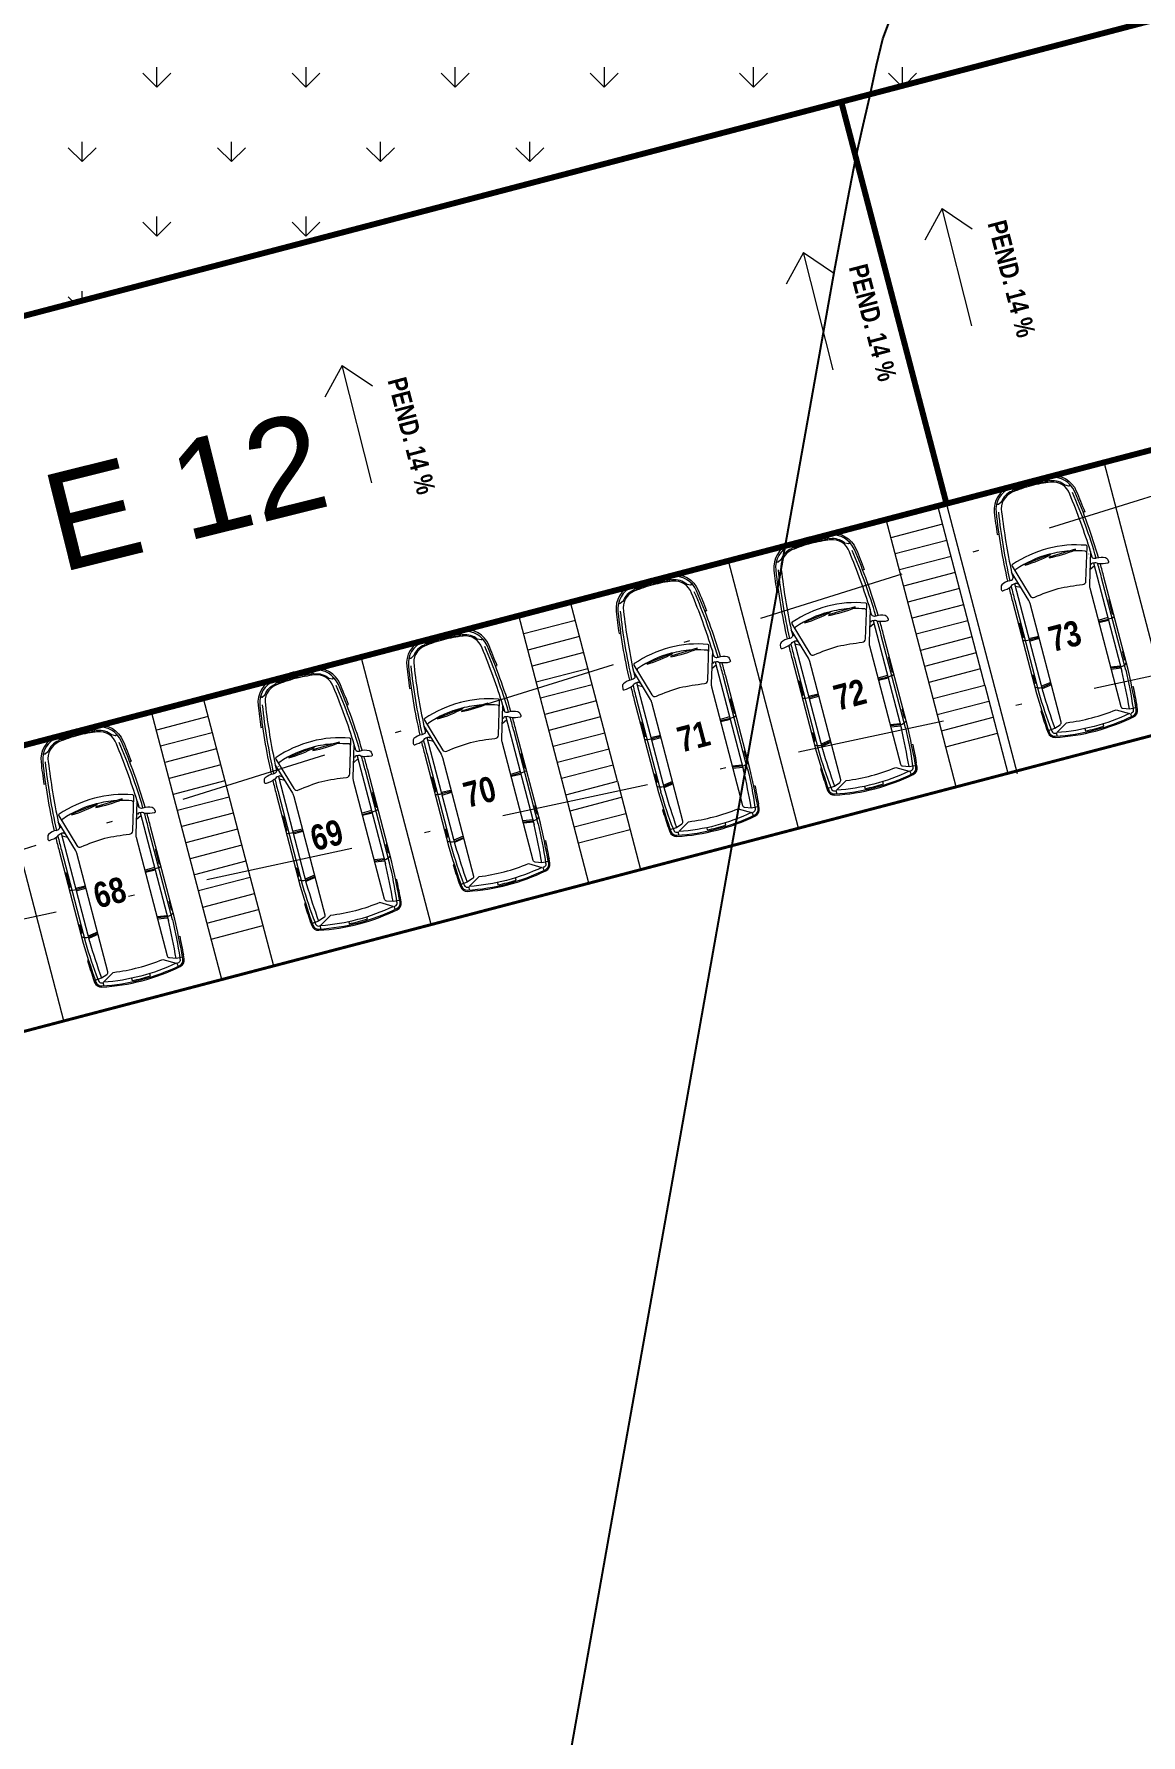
# Model space of a CAD drawing. Header units: metres. Extents: x -899 to -730, y -240 to 6.
# Drawn here: x -772.91 to -754.24, y -205.04 to -176.38 of the extents above; entities that cross this region are included whole.
import ezdxf

# ---------------------------------------------------------------- set-up
doc = ezdxf.new("R2010")
doc.units = ezdxf.units.M
doc.header["$LTSCALE"] = 5
doc.header["$MEASUREMENT"] = 0
doc.linetypes.add('DASHDOT', pattern=[1, 0.5, -0.25, 0, -0.25])
doc.linetypes.add('HIDDEN', pattern=[0.375, 0.25, -0.125])
for name, color, linetype, lineweight in [('A-ANNO-TEXT', 3, 'Continuous', 18), ('A-AREA-PATT', 8, 'Continuous', 18), ('A-FLOR-OVHD', 3, 'HIDDEN', 18), ('U-ANNO-NOTE', 7, 'Continuous', 35), ('U-PARK-MNR', 255, 'Continuous', 13)]:
    doc.layers.add(name, color=color, linetype=linetype, lineweight=lineweight)
for name, color, linetype in [('U-BLDG', 7, 'Continuous'), ('U-GREN', 60, 'Continuous'), ('U-PROP', 1, 'Continuous'), ('U-STRT', 4, 'Continuous'), ('U-TOPO-CURV', 8, 'Continuous')]:
    doc.layers.add(name, color=color, linetype=linetype)
doc.styles.add('E-ARIAL', font='arial.ttf')
doc.styles.add('E-ROMANS', font='romans.shx', dxfattribs={"width": 0.8})

msp = doc.modelspace()

# ---------------------------------------------------------------- hatches: boundary and pattern name
at = {"layer": 'A-AREA-PATT', "linetype": 'DASHDOT'}
h = msp.add_hatch(dxfattribs=at)
h.set_pattern_fill('GRASS', color=256, scale=0.07, style=0)
h.set_pattern_definition([(90, (-133.418, 0), (-1.257235, 1.257235), [0.333375, -2.181095]), (45, (-133.418, 0), (-1.257236, 1.257236), [0.333375, -1.444625]), (135, (-133.418, 0), (-1.257236, -1.257236), [0.333375, -1.444625])])
edge = h.paths.add_edge_path()
edge.add_line((-752.312, -173.159), (-752.517, -173.21))
edge.add_line((-752.517, -173.21), (-757.708, -152.193))
edge.add_line((-757.708, -152.193), (-802.73, -163.774))
edge.add_line((-802.73, -163.774), (-805.665, -152.562))
edge.add_line((-805.665, -152.562), (-808.244, -153.233))
edge.add_line((-808.244, -153.233), (-805.308, -164.449))
edge.add_line((-805.308, -164.449), (-831.621, -171.338))
edge.add_line((-831.621, -171.338), (-825.452, -194.9))
edge.add_line((-825.452, -194.9), (-799.139, -188.011))
edge.add_line((-799.139, -188.011), (-796.191, -199.272))
edge.add_line((-796.191, -199.272), (-793.772, -198.638))
edge.add_line((-793.772, -198.638), (-796.735, -187.32))
edge.add_line((-796.735, -187.32), (-751.702, -175.53))
edge.add_line((-751.702, -175.53), (-752.313, -173.157))

# ---------------------------------------------------------------- linework, layer by layer
at = {"layer": 'A-ANNO-TEXT', "linetype": 'DASHDOT'}
for p, q in [((-757.596, -179.317, 8.83), (-757.888, -179.851, 8.83)), ((-757.596, -179.317, 8.83), (-757.088, -179.661, 8.83)), ((-757.095, -181.294, 8.83), (-757.596, -179.317, 8.83)), ((-759.935, -180.056, 8.83), (-760.227, -180.59, 8.83)), ((-759.935, -180.056, 8.83), (-759.427, -180.4, 8.83)), ((-759.434, -182.033, 8.83), (-759.935, -180.056, 8.83)), ((-767.71, -181.962, 8.83), (-768.002, -182.497, 8.83)), ((-767.71, -181.962, 8.83), (-767.202, -182.306, 8.83)), ((-767.209, -183.939, 8.83), (-767.71, -181.962, 8.83))]:
    msp.add_line(p, q, dxfattribs=at)
at = {"layer": 'A-FLOR-OVHD', "linetype": 'DASHDOT'}
for p, q in [((-738.805, -179.389, 8.83), (-833.633, -209.058, 8.83)), ((-834.804, -204.584, 8.83), (-737.992, -183.728, 8.83))]:
    msp.add_line(p, q, dxfattribs=at)
at = {"layer": 'U-BLDG', "const_width": 0.1, "elevation": 8.83}
for points in [[(-740.578, -172.617), (-738.805, -179.389), (-757.524, -184.29), (-759.297, -177.518)], [(-759.297, -177.518), (-757.524, -184.29), (-776.243, -189.191), (-778.016, -182.419)]]:
    msp.add_lwpolyline(points, close=True, dxfattribs=at)
at = {"layer": 'U-GREN', "ltscale": 15, "elevation": 8.83}
msp.add_lwpolyline([(-752.323, -173.162), (-752.517, -173.21), (-757.338, -154.47), (-757.145, -154.42), (-757.725, -152.198), (-802.693, -163.971), (-805.665, -152.562), (-808.244, -153.233), (-805.258, -164.642), (-831.458, -171.502), (-830.878, -173.762), (-830.684, -173.712), (-825.885, -192.457), (-826.078, -192.507), (-825.452, -194.9), (-799.139, -188.011), (-796.198, -199.244), (-793.78, -198.61), (-796.735, -187.32), (-751.702, -175.53), (-752.323, -173.162)], dxfattribs=at)
at = {"layer": 'U-PARK-MNR', "elevation": 8.83}
for points in [[(-757.727, -183.516), (-757.6, -184), (-756.334, -188.837)], [(-753.685, -188.098), (-754.864, -183.593)], [(-757.75, -187.574), (-758.54, -184.556)], [(-757.659, -184.367), (-758.53, -184.595)], [(-756.879, -187.346), (-757.669, -184.328)], [(-757.588, -184.637), (-758.459, -184.865)], [(-757.517, -184.908), (-758.388, -185.136)], [(-760.021, -189.759), (-761.2, -185.252)], [(-757.447, -185.179), (-758.317, -185.407)], [(-757.376, -185.45), (-758.246, -185.678)], [(-755.105, -185.401), (-755.032, -185.336)], [(-755.045, -185.288), (-754.568, -187.111)], [(-757.305, -185.721), (-758.175, -185.949)], [(-756.375, -185.636), (-755.898, -187.459)], [(-756.268, -185.705), (-756.363, -185.685)], [(-763.851, -185.988), (-764.721, -186.215)], [(-763.071, -188.967), (-763.861, -185.949)], [(-757.234, -185.992), (-758.104, -186.22)], [(-763.551, -190.684), (-763.941, -189.195), (-764.731, -186.177)], [(-763.78, -186.258), (-764.65, -186.486)], [(-758.82, -186.373), (-758.748, -186.309)], [(-758.76, -186.261), (-758.283, -188.083)], [(-757.163, -186.263), (-758.034, -186.491)], [(-754.803, -186.211), (-754.964, -186.258)], [(-754.791, -186.258), (-754.954, -186.296)], [(-763.709, -186.529), (-764.579, -186.757)], [(-757.092, -186.534), (-757.963, -186.762)], [(-756.134, -186.56), (-755.971, -186.522)], [(-756.122, -186.606), (-755.961, -186.559)], [(-766.211, -191.382), (-767.392, -186.873)], [(-763.638, -186.8), (-764.509, -187.028)], [(-760.09, -186.609), (-759.613, -188.432)], [(-759.983, -186.678), (-760.078, -186.657)], [(-757.021, -186.804), (-757.892, -187.032)], [(-763.567, -187.071), (-764.438, -187.299)], [(-761.481, -187.07), (-761.408, -187.005)], [(-761.421, -186.957), (-760.944, -188.78)], [(-756.95, -187.075), (-757.821, -187.303)], [(-754.76, -187.039), (-754.592, -187.02)], [(-754.749, -187.078), (-754.581, -187.059)], [(-763.496, -187.342), (-764.367, -187.57)], [(-762.751, -187.305), (-762.274, -189.128)], [(-762.643, -187.374), (-762.738, -187.354)], [(-758.518, -187.184), (-758.679, -187.231)], [(-758.506, -187.231), (-758.669, -187.268)], [(-757.361, -189.061), (-757.75, -187.574), (-756.879, -187.346), (-756.49, -188.833)], [(-755.767, -187.302), (-755.922, -187.368)], [(-755.756, -187.341), (-755.912, -187.408)], [(-770.042, -187.608), (-770.913, -187.836)], [(-770.052, -187.57), (-769.262, -190.588), (-768.871, -192.079)], [(-765.001, -187.691), (-764.976, -187.787)], [(-763.425, -187.613), (-764.296, -187.841)], [(-759.849, -187.532), (-759.686, -187.495)], [(-759.837, -187.579), (-759.676, -187.532)], [(-757.679, -187.845), (-756.808, -187.617)], [(-769.742, -192.307), (-770.133, -190.816), (-770.923, -187.798)], [(-769.971, -187.879), (-770.842, -188.107)], [(-766.332, -188.039), (-766.307, -188.136)], [(-765.012, -187.994), (-764.939, -187.93)], [(-764.952, -187.882), (-764.475, -189.704)], [(-763.354, -187.884), (-764.225, -188.112)], [(-761.179, -187.881), (-761.339, -187.928)], [(-761.167, -187.927), (-761.33, -187.965)], [(-758.475, -188.011), (-758.307, -187.993)], [(-758.464, -188.05), (-758.296, -188.032)], [(-757.608, -188.116), (-756.737, -187.888)], [(-769.9, -188.15), (-770.771, -188.378)], [(-766.282, -188.23), (-765.805, -190.052)], [(-766.174, -188.299), (-766.269, -188.278)], [(-763.283, -188.155), (-764.154, -188.382)], [(-762.509, -188.229), (-762.346, -188.191)], [(-762.497, -188.276), (-762.337, -188.229)], [(-759.482, -188.275), (-759.637, -188.341)], [(-759.472, -188.314), (-759.627, -188.38)], [(-757.537, -188.387), (-756.666, -188.159)], [(-772.402, -193.005), (-773.583, -188.494)], [(-769.829, -188.421), (-770.7, -188.649)], [(-767.517, -188.65), (-767.444, -188.586)], [(-767.457, -188.538), (-766.98, -190.36)], [(-763.212, -188.425), (-764.083, -188.653)], [(-769.758, -188.692), (-770.629, -188.92)], [(-768.787, -188.886), (-768.31, -190.708)], [(-764.71, -188.805), (-764.87, -188.852)], [(-764.698, -188.852), (-764.861, -188.889)], [(-763.141, -188.696), (-764.012, -188.924)], [(-761.135, -188.708), (-760.967, -188.689)], [(-761.125, -188.747), (-760.957, -188.728)], [(-769.687, -188.963), (-770.558, -189.191)], [(-768.68, -188.955), (-768.775, -188.934)], [(-766.04, -189.153), (-765.877, -189.116)], [(-766.028, -189.2), (-765.868, -189.153)], [(-763.941, -189.195), (-763.071, -188.967), (-762.681, -190.456)], [(-762.142, -188.971), (-762.298, -189.038)], [(-762.132, -189.011), (-762.287, -189.077)], [(-771.166, -189.305), (-771.141, -189.401)], [(-769.616, -189.234), (-770.487, -189.462)], [(-767.215, -189.461), (-767.376, -189.508)], [(-763.87, -189.466), (-763, -189.238)], [(-771.177, -189.608), (-771.104, -189.544)], [(-771.117, -189.496), (-770.64, -191.318)], [(-769.546, -189.505), (-770.416, -189.733)], [(-767.203, -189.508), (-767.366, -189.545)], [(-764.666, -189.632), (-764.498, -189.614)], [(-764.656, -189.671), (-764.488, -189.653)], [(-763.799, -189.737), (-762.929, -189.509)], [(-772.447, -189.844), (-771.97, -191.667)], [(-772.339, -189.913), (-772.434, -189.892)], [(-769.475, -189.775), (-770.345, -190.003)], [(-769.404, -190.046), (-770.274, -190.274)], [(-768.546, -189.809), (-768.383, -189.772)], [(-768.534, -189.856), (-768.373, -189.809)], [(-765.673, -189.896), (-765.829, -189.962)], [(-765.663, -189.935), (-765.818, -190.001)], [(-763.728, -190.008), (-762.858, -189.78)], [(-769.333, -190.317), (-770.203, -190.545)], [(-767.172, -190.288), (-767.004, -190.27)], [(-767.161, -190.327), (-766.993, -190.309)], [(-770.875, -190.419), (-771.035, -190.466)], [(-770.863, -190.466), (-771.025, -190.503)], [(-769.262, -190.588), (-770.133, -190.816)], [(-768.179, -190.552), (-768.334, -190.618)], [(-768.168, -190.591), (-768.324, -190.657)], [(-772.205, -190.767), (-772.042, -190.73)], [(-772.193, -190.814), (-772.033, -190.767)], [(-770.062, -191.087), (-769.191, -190.859)], [(-769.991, -191.358), (-769.12, -191.13)], [(-770.831, -191.246), (-770.663, -191.228)], [(-770.821, -191.285), (-770.653, -191.267)], [(-769.92, -191.629), (-769.049, -191.401)], [(-771.838, -191.51), (-771.994, -191.576)], [(-771.828, -191.549), (-771.983, -191.615)]]:
    msp.add_lwpolyline(points, dxfattribs=at)
for points in [[(-756.124, -183.883, 0.035089), (-756.455, -183.995, 0.333012), (-756.717, -184.439, 0.008677), (-756.669, -184.811), (-756.636, -184.806)], [(-754.961, -185.196, 0.030512), (-755.362, -184.089, 0.333012), (-755.777, -183.848, 0.035089), (-756.116, -183.912, 0.035089), (-756.444, -184.022, 0.333012), (-756.687, -184.436, 0.030512), (-756.494, -185.598)], [(-756.393, -184.002), (-756.413, -184.075, 0.001094), (-756.423, -184.079, 0.204341), (-756.598, -184.259, -0.121962), (-756.601, -184.263), (-756.647, -184.303, -0.526865), (-756.663, -184.299), (-756.672, -184.274)], [(-756.096, -183.989, 0.035364), (-756.415, -184.097, 0.355184), (-756.594, -184.431, 0.024392), (-756.426, -185.446)], [(-756.158, -183.971, 0.025368), (-756.391, -184.05)], [(-756.143, -183.954, 0.026405), (-756.387, -184.036)], [(-756.129, -183.938, 0.027374), (-756.383, -184.021)], [(-756.111, -183.933), (-756.152, -183.978, 0.74325), (-756.147, -183.987), (-756.1, -183.974)], [(-756.124, -183.883, -0.035089), (-755.78, -183.818, -0.333012), (-755.335, -184.077, -0.008677), (-755.194, -184.425), (-755.226, -184.437)], [(-756.11, -183.933), (-756.053, -183.952, -0.74325), (-756.053, -183.962), (-756.1, -183.974)], [(-755.095, -185.097, 0.024392), (-755.446, -184.13, 0.355184), (-755.765, -183.927, 0.035364), (-756.096, -183.989)], [(-755.83, -183.877, 0.027374), (-756.093, -183.928)], [(-755.82, -183.887, 0.026405), (-756.072, -183.935)], [(-755.809, -183.898, 0.025368), (-756.051, -183.943)], [(-755.454, -183.955), (-755.45, -183.982, -0.526865), (-755.462, -183.993), (-755.522, -183.98, -0.121962), (-755.526, -183.978, 0.204341), (-755.767, -183.907, 0.001094), (-755.778, -183.908), (-755.831, -183.855)], [(-754.999, -185.207, 0.030527), (-755.399, -184.104)], [(-756.647, -184.431, 0.030527), (-756.455, -185.589, 0.148415), (-756.588, -185.655, 0.230944), (-756.604, -185.696), (-756.599, -185.739, 0.474401), (-756.574, -185.757, 0.077882), (-756.437, -185.69)], [(-759.839, -184.855, 0.035089), (-760.17, -184.967, 0.333012), (-760.432, -185.412, 0.008677), (-760.384, -185.783), (-760.351, -185.778)], [(-758.676, -186.169, 0.030512), (-759.077, -185.062, 0.333012), (-759.492, -184.82, 0.035089), (-759.831, -184.884, 0.035089), (-760.159, -184.995, 0.333012), (-760.402, -185.408, 0.030512), (-760.209, -186.57)], [(-759.839, -184.855, -0.035089), (-759.495, -184.791, -0.333012), (-759.05, -185.05, -0.008677), (-758.909, -185.397), (-758.941, -185.409)], [(-759.546, -184.849, 0.027374), (-759.808, -184.901)], [(-759.535, -184.86, 0.026405), (-759.787, -184.908)], [(-759.525, -184.871, 0.025368), (-759.766, -184.915)], [(-759.17, -184.928), (-759.165, -184.954, -0.526865), (-759.177, -184.966), (-759.237, -184.953, -0.121962), (-759.242, -184.951, 0.204341), (-759.482, -184.88, 0.001094), (-759.493, -184.881), (-759.546, -184.827)], [(-760.108, -184.974), (-760.128, -185.047, 0.001094), (-760.138, -185.051, 0.204341), (-760.313, -185.231, -0.121962), (-760.316, -185.235), (-760.362, -185.276, -0.526865), (-760.378, -185.272), (-760.387, -185.247)], [(-759.811, -184.962, 0.035364), (-760.13, -185.07, 0.355184), (-760.309, -185.404, 0.024392), (-760.141, -186.418)], [(-759.873, -184.943, 0.025368), (-760.106, -185.023)], [(-759.859, -184.927, 0.026405), (-760.102, -185.008)], [(-759.844, -184.91, 0.027374), (-760.098, -184.994)], [(-759.826, -184.906), (-759.867, -184.951, 0.74325), (-759.862, -184.959), (-759.815, -184.947)], [(-759.826, -184.905), (-759.768, -184.925, -0.74325), (-759.768, -184.935), (-759.815, -184.947)], [(-758.81, -186.07, 0.024392), (-759.161, -185.103, 0.355184), (-759.48, -184.899, 0.035364), (-759.811, -184.962)], [(-758.714, -186.18, 0.030527), (-759.114, -185.077)], [(-755.813, -185.046, 0.081313), (-756.412, -185.317, 0.39897), (-756.418, -185.343), (-756.115, -185.842, 0.386285), (-756.037, -185.865, -0.028833), (-755.643, -185.721, -0.028833), (-755.228, -185.653, 0.386285), (-755.172, -185.595), (-755.152, -185.012, 0.39897), (-755.17, -184.992, 0.085834), (-755.814, -185.046)], [(-755.788, -185.143, 0.086771), (-756.352, -185.397, 0.399668), (-756.361, -185.437)], [(-755.451, -185.088, 0.047678), (-755.788, -185.143)], [(-755.156, -185.122, 0.399668), (-755.183, -185.091, 0.029207), (-755.393, -185.085)], [(-755.126, -185.14, 0.000015), (-755.126, -185.138)], [(-755.07, -185.194), (-755.095, -185.097), (-755.114, -185.653, 0.07261), (-755.107, -185.71), (-754.584, -187.708, 0.318175), (-754.549, -187.737), (-754.44, -187.746), (-754.329, -187.727)], [(-755.084, -185.161, -0.000174), (-755.079, -185.176, 0.346455), (-755.029, -185.211), (-755.021, -185.211, 0.073812), (-754.992, -185.205, -0.148415), (-754.844, -185.198, -0.230944), (-754.811, -185.226), (-754.793, -185.266, -0.474401), (-754.807, -185.294, -0.077882), (-754.959, -185.303, -0.179061), (-754.986, -185.295, 0.20076), (-755.024, -185.285), (-755.063, -185.291, 0.386037), (-755.089, -185.322)], [(-760.362, -185.403, 0.030527), (-760.171, -186.561)], [(-756.468, -185.708, 0.004497), (-756.412, -185.931), (-756.005, -187.487, 0.008757), (-755.818, -188.076), (-755.794, -188.143, 0.33391), (-755.693, -188.21, 0.049233), (-755.019, -188.102, 0.049233), (-754.379, -187.865, 0.33391), (-754.324, -187.759), (-754.336, -187.688, 0.008757), (-754.462, -187.083), (-754.869, -185.527, 0.004497), (-754.929, -185.305)], [(-755.804, -188.113), (-755.698, -188.076), (-755.608, -188.015, 0.318175), (-755.592, -187.971), (-756.114, -185.974, 0.07261), (-756.137, -185.921), (-756.426, -185.446), (-756.4, -185.542)], [(-754.501, -187.093), (-754.908, -185.537, 0.004782), (-754.972, -185.302)], [(-762.499, -185.552, 0.035089), (-762.831, -185.664, 0.333012), (-763.092, -186.108, 0.008677), (-763.044, -186.48), (-763.011, -186.475)], [(-761.336, -186.865, 0.030512), (-761.738, -185.758, 0.333012), (-762.152, -185.517, 0.035089), (-762.492, -185.581, 0.035089), (-762.819, -185.691, 0.333012), (-763.062, -186.105, 0.030512), (-762.87, -187.267)], [(-762.768, -185.671), (-762.789, -185.744, 0.001094), (-762.798, -185.748, 0.204341), (-762.973, -185.928, -0.121962), (-762.976, -185.932), (-763.022, -185.972, -0.526865), (-763.038, -185.968), (-763.047, -185.943)], [(-762.472, -185.658, 0.035364), (-762.791, -185.766, 0.355184), (-762.969, -186.1, 0.024392), (-762.801, -187.115)], [(-762.534, -185.64, 0.025368), (-762.766, -185.719)], [(-762.519, -185.623, 0.026405), (-762.762, -185.705)], [(-762.504, -185.607, 0.027374), (-762.758, -185.69)], [(-762.487, -185.602), (-762.527, -185.648, 0.74325), (-762.522, -185.656), (-762.476, -185.644)], [(-762.499, -185.552, -0.035089), (-762.156, -185.487, -0.333012), (-761.71, -185.746, -0.008677), (-761.57, -186.094), (-761.601, -186.106)], [(-762.486, -185.602), (-762.428, -185.622, -0.74325), (-762.428, -185.631), (-762.475, -185.643)], [(-761.47, -186.767, 0.024392), (-761.821, -185.799, 0.355184), (-762.14, -185.596, 0.035364), (-762.471, -185.658)], [(-762.206, -185.546, 0.027374), (-762.468, -185.597)], [(-762.195, -185.557, 0.026405), (-762.447, -185.605)], [(-762.185, -185.567, 0.025368), (-762.426, -185.612)], [(-761.83, -185.625), (-761.826, -185.651, -0.526865), (-761.838, -185.662), (-761.898, -185.65, -0.121962), (-761.902, -185.647, 0.204341), (-762.143, -185.576, 0.001094), (-762.153, -185.577), (-762.207, -185.524)], [(-756.462, -185.59, 0.073812), (-756.434, -185.581), (-756.427, -185.577, 0.346455), (-756.401, -185.521, -0.000174), (-756.404, -185.507)], [(-756.443, -185.692, 0.179061), (-756.424, -185.671, -0.20076), (-756.396, -185.644), (-756.359, -185.63, -0.386037), (-756.321, -185.645)], [(-756.433, -185.684, 0.004782), (-756.373, -185.921), (-755.966, -187.477)], [(-756.378, -185.466, 0.000015), (-756.378, -185.467)], [(-761.374, -186.877, 0.030527), (-761.775, -185.773)], [(-759.528, -186.019, 0.081313), (-760.127, -186.289, 0.39897), (-760.133, -186.316), (-759.83, -186.815, 0.386285), (-759.752, -186.838, -0.028833), (-759.358, -186.693, -0.028833), (-758.943, -186.626, 0.386285), (-758.887, -186.568), (-758.867, -185.985, 0.39897), (-758.885, -185.964, 0.085834), (-759.529, -186.019)], [(-754.771, -185.902), (-754.776, -185.903, 0.414214), (-754.787, -185.922), (-754.729, -186.143, 0.414214), (-754.71, -186.154), (-754.705, -186.152)], [(-763.023, -186.1, 0.030527), (-762.831, -187.258)], [(-760.183, -186.68, 0.004497), (-760.127, -186.904), (-759.72, -188.459, 0.008757), (-759.533, -189.048), (-759.509, -189.116, 0.33391), (-759.409, -189.182, 0.049233), (-758.734, -189.075, 0.049233), (-758.094, -188.838, 0.33391), (-758.039, -188.731), (-758.051, -188.661, 0.008757), (-758.177, -188.055), (-758.584, -186.5, 0.004497), (-758.645, -186.277)], [(-759.503, -186.116, 0.086771), (-760.067, -186.369, 0.399668), (-760.076, -186.41)], [(-759.166, -186.061, 0.047678), (-759.503, -186.116)], [(-758.871, -186.094, 0.399668), (-758.898, -186.063, 0.029207), (-759.108, -186.058)], [(-758.841, -186.112, 0.000015), (-758.841, -186.111)], [(-758.785, -186.166), (-758.81, -186.07), (-758.829, -186.625, 0.07261), (-758.822, -186.683), (-758.3, -188.68, 0.318175), (-758.264, -188.71), (-758.155, -188.719), (-758.045, -188.7)], [(-758.799, -186.134, -0.000174), (-758.795, -186.148, 0.346455), (-758.744, -186.184), (-758.736, -186.184, 0.073812), (-758.707, -186.178, -0.148415), (-758.559, -186.171, -0.230944), (-758.526, -186.199), (-758.508, -186.239, -0.474401), (-758.522, -186.266, -0.077882), (-758.674, -186.276, -0.179061), (-758.701, -186.267, 0.20076), (-758.739, -186.258), (-758.778, -186.263, 0.386037), (-758.804, -186.294)], [(-758.216, -188.066), (-758.623, -186.51, 0.004782), (-758.687, -186.274)], [(-756.314, -186.306), (-756.309, -186.305, -0.414214), (-756.291, -186.315), (-756.233, -186.537, -0.414214), (-756.243, -186.555), (-756.248, -186.556)], [(-754.959, -186.277), (-754.797, -186.235, 0.092017), (-754.695, -186.191)], [(-766.03, -186.476, 0.035089), (-766.362, -186.588, 0.333012), (-766.623, -187.033, 0.008677), (-766.575, -187.404), (-766.542, -187.399)], [(-764.867, -187.79, 0.030512), (-765.269, -186.682, 0.333012), (-765.683, -186.441, 0.035089), (-766.023, -186.505, 0.035089), (-766.35, -186.616, 0.333012), (-766.593, -187.029, 0.030512), (-766.401, -188.191)], [(-766.299, -186.595), (-766.32, -186.668, 0.001094), (-766.329, -186.672, 0.204341), (-766.504, -186.852, -0.121962), (-766.507, -186.856), (-766.553, -186.897, -0.526865), (-766.569, -186.893), (-766.578, -186.868)], [(-766.003, -186.583, 0.035364), (-766.322, -186.691, 0.355184), (-766.5, -187.024, 0.024392), (-766.332, -188.039), (-766.043, -188.514, -0.07261), (-766.021, -188.568), (-765.498, -190.565, -0.318175), (-765.514, -190.608), (-765.605, -190.669), (-765.711, -190.707)], [(-766.065, -186.564, 0.025368), (-766.297, -186.644)], [(-766.05, -186.548, 0.026405), (-766.293, -186.629)], [(-766.035, -186.531, 0.027374), (-766.289, -186.615)], [(-766.018, -186.527), (-766.058, -186.572, 0.74325), (-766.053, -186.58), (-766.007, -186.568)], [(-765.132, -187.03), (-765.101, -187.018, 0.008677), (-765.241, -186.671, 0.333012), (-765.687, -186.411, 0.035089), (-766.03, -186.476)], [(-766.017, -186.526), (-765.959, -186.546, -0.74325), (-765.959, -186.556), (-766.006, -186.568)], [(-764.236, -190.321), (-764.347, -190.34), (-764.455, -190.331, -0.318175), (-764.491, -190.301), (-765.014, -188.304, -0.07261), (-765.02, -188.246), (-765.001, -187.691, 0.024392), (-765.352, -186.724, 0.355184), (-765.671, -186.52, 0.035364), (-766.002, -186.583)], [(-765.737, -186.47, 0.027374), (-765.999, -186.522)], [(-765.726, -186.481, 0.026405), (-765.978, -186.529)], [(-765.716, -186.492, 0.025368), (-765.957, -186.536)], [(-765.361, -186.549), (-765.357, -186.575, -0.526865), (-765.369, -186.587), (-765.429, -186.574, -0.121962), (-765.433, -186.572, 0.204341), (-765.674, -186.501, 0.001094), (-765.684, -186.502), (-765.738, -186.448)], [(-760.119, -186.479, 0.000174), (-760.116, -186.494, -0.346455), (-760.142, -186.55), (-760.15, -186.554, -0.073812), (-760.177, -186.563, 0.148415), (-760.31, -186.629, 0.230944), (-760.325, -186.67), (-760.321, -186.713, 0.474401), (-760.296, -186.731, 0.077882), (-760.159, -186.664, 0.179061), (-760.139, -186.644, -0.20076), (-760.111, -186.617), (-760.074, -186.603, -0.386037), (-760.036, -186.617)], [(-759.519, -189.086), (-759.413, -189.049), (-759.323, -188.987, 0.318175), (-759.307, -188.944), (-759.83, -186.947, 0.07261), (-759.852, -186.893), (-760.141, -186.418), (-760.115, -186.515)], [(-760.094, -186.439, 0.000015), (-760.093, -186.44)], [(-756.238, -186.595, 0.092017), (-756.128, -186.583), (-755.966, -186.541)], [(-764.905, -187.801, 0.030527), (-765.306, -186.698)], [(-762.188, -186.715, 0.081313), (-762.787, -186.986, 0.39897), (-762.793, -187.013), (-762.49, -187.511, 0.386285), (-762.413, -187.534, -0.028833), (-762.018, -187.39, -0.028833), (-761.604, -187.322, 0.386285), (-761.547, -187.264), (-761.528, -186.681, 0.39897), (-761.546, -186.661, 0.085834), (-762.189, -186.715)], [(-762.163, -186.812, 0.086771), (-762.727, -187.066, 0.399668), (-762.736, -187.106)], [(-761.827, -186.758, 0.047678), (-762.164, -186.812)], [(-761.531, -186.791, 0.399668), (-761.559, -186.76, 0.029207), (-761.768, -186.755)], [(-761.501, -186.809, 0.000015), (-761.502, -186.807)], [(-761.445, -186.863), (-761.47, -186.767), (-761.489, -187.322, 0.07261), (-761.483, -187.379), (-760.96, -189.377, 0.318175), (-760.924, -189.407), (-760.816, -189.416), (-760.705, -189.396)], [(-761.459, -186.83, -0.000174), (-761.455, -186.845, 0.346455), (-761.405, -186.881), (-761.396, -186.88, 0.073812), (-761.368, -186.874, -0.148415), (-761.219, -186.867, -0.230944), (-761.186, -186.895), (-761.168, -186.935, -0.474401), (-761.182, -186.963, -0.077882), (-761.334, -186.972, -0.179061), (-761.362, -186.964, 0.20076), (-761.399, -186.954), (-761.438, -186.96, 0.386037), (-761.464, -186.991)], [(-760.148, -186.657, 0.004782), (-760.088, -186.893), (-759.681, -188.449)], [(-758.486, -186.875), (-758.491, -186.876, 0.414214), (-758.502, -186.894), (-758.444, -187.116, 0.414214), (-758.425, -187.126), (-758.42, -187.125)], [(-754.542, -186.777), (-754.547, -186.778, 0.414214), (-754.557, -186.796), (-754.527, -186.913, 0.414214), (-754.509, -186.923), (-754.504, -186.922)], [(-768.536, -187.132, 0.035089), (-768.867, -187.244, 0.333012), (-769.129, -187.689, 0.008677), (-769.081, -188.06), (-769.048, -188.055)], [(-767.373, -188.446, 0.030512), (-767.774, -187.338, 0.333012), (-768.189, -187.097, 0.035089), (-768.528, -187.161, 0.035089), (-768.856, -187.272, 0.333012), (-769.099, -187.685, 0.030512), (-768.906, -188.847)], [(-767.638, -187.686), (-767.606, -187.674, 0.008677), (-767.747, -187.327, 0.333012), (-768.192, -187.067, 0.035089), (-768.536, -187.132)], [(-767.482, -188.443), (-767.507, -188.347, 0.024392), (-767.858, -187.38, 0.355184), (-768.177, -187.176, 0.035364), (-768.508, -187.239)], [(-768.243, -187.126, 0.027374), (-768.505, -187.178)], [(-768.232, -187.137, 0.026405), (-768.484, -187.185)], [(-768.243, -187.104), (-768.19, -187.158, -0.001094), (-768.179, -187.157, -0.204341), (-767.938, -187.228, 0.121962), (-767.934, -187.23), (-767.874, -187.243, 0.526865), (-767.862, -187.231), (-767.867, -187.205)], [(-766.554, -187.024, 0.030527), (-766.362, -188.182)], [(-762.78, -187.176, 0.000174), (-762.776, -187.191, -0.346455), (-762.803, -187.247), (-762.81, -187.25, -0.073812), (-762.838, -187.259, 0.148415), (-762.97, -187.326, 0.230944), (-762.986, -187.367), (-762.982, -187.41, 0.474401), (-762.956, -187.427, 0.077882), (-762.819, -187.361, 0.179061), (-762.799, -187.34, -0.20076), (-762.771, -187.313), (-762.734, -187.299, -0.386037), (-762.697, -187.314)], [(-762.844, -187.377, 0.004497), (-762.787, -187.6), (-762.38, -189.156, 0.008757), (-762.193, -189.745), (-762.169, -189.812, 0.33391), (-762.069, -189.879, 0.049233), (-761.395, -189.772, 0.049233), (-760.754, -189.535, 0.33391), (-760.699, -189.428), (-760.712, -189.357, 0.008757), (-760.837, -188.752), (-761.245, -187.196, 0.004497), (-761.305, -186.974)], [(-762.18, -189.783), (-762.074, -189.745), (-761.983, -189.684, 0.318175), (-761.967, -189.641), (-762.49, -187.643, 0.07261), (-762.512, -187.59), (-762.801, -187.115), (-762.776, -187.211)], [(-762.754, -187.135, 0.000015), (-762.754, -187.137)], [(-760.876, -188.762), (-761.283, -187.206, 0.004782), (-761.347, -186.971)], [(-758.674, -187.25), (-758.512, -187.207, 0.092017), (-758.41, -187.164)], [(-756.085, -187.181), (-756.08, -187.18, -0.414214), (-756.062, -187.19), (-756.031, -187.306, -0.414214), (-756.042, -187.325), (-756.047, -187.326)], [(-754.754, -187.058), (-754.587, -187.04, 0.193782), (-754.49, -186.975)], [(-754.44, -187.746, 0.013486), (-754.569, -187.108)], [(-754.501, -187.092, -0.024357), (-754.379, -187.736, -0.000346), (-754.374, -187.765, -0.337483), (-754.402, -187.819, -0.001846), (-754.424, -187.83), (-754.406, -187.876)], [(-769.084, -187.524), (-769.075, -187.549, 0.526865), (-769.059, -187.553), (-769.013, -187.512, 0.121962), (-769.01, -187.508, -0.204341), (-768.835, -187.328, -0.001094), (-768.825, -187.324), (-768.805, -187.251)], [(-768.508, -187.239, 0.035364), (-768.827, -187.347, 0.355184), (-769.006, -187.68, 0.024392), (-768.838, -188.695), (-768.812, -188.791)], [(-768.57, -187.22, 0.025368), (-768.803, -187.3)], [(-768.555, -187.204, 0.026405), (-768.799, -187.285)], [(-768.541, -187.187, 0.027374), (-768.795, -187.271)], [(-768.523, -187.183), (-768.564, -187.228, 0.74325), (-768.559, -187.236), (-768.512, -187.224)], [(-768.522, -187.182), (-768.465, -187.202, -0.74325), (-768.465, -187.212), (-768.512, -187.224)], [(-767.411, -188.457, 0.030527), (-767.811, -187.354)], [(-762.808, -187.353, 0.004782), (-762.749, -187.59), (-762.341, -189.146)], [(-760.029, -187.279), (-760.024, -187.277, -0.414214), (-760.006, -187.288), (-759.948, -187.509, -0.414214), (-759.958, -187.528), (-759.963, -187.529)], [(-756.033, -187.379, 0.193782), (-755.917, -187.388), (-755.762, -187.322)], [(-755.899, -187.456, 0.013486), (-755.698, -188.076)], [(-754.398, -187.377), (-754.378, -187.373, -0.004489), (-754.317, -187.684)], [(-769.059, -187.68, 0.030527), (-768.867, -188.838)], [(-765.719, -187.64, 0.081313), (-766.318, -187.91, 0.39897), (-766.324, -187.937), (-766.021, -188.436, 0.386285), (-765.944, -188.459, -0.028833), (-765.549, -188.314, -0.028833), (-765.135, -188.247, 0.386285), (-765.078, -188.189), (-765.059, -187.606, 0.39897), (-765.077, -187.585, 0.085834), (-765.72, -187.64)], [(-765.694, -187.737, 0.086771), (-766.258, -187.99, 0.399668), (-766.267, -188.031)], [(-765.358, -187.682, 0.047678), (-765.695, -187.737)], [(-765.062, -187.715, 0.399668), (-765.09, -187.684, 0.029207), (-765.299, -187.679)], [(-765.032, -187.733, 0.000015), (-765.033, -187.732)], [(-764.99, -187.755, -0.000174), (-764.986, -187.769, 0.346455), (-764.935, -187.805), (-764.927, -187.805, 0.073812), (-764.899, -187.799, -0.148415), (-764.75, -187.792, -0.230944), (-764.717, -187.82), (-764.699, -187.86, -0.474401), (-764.713, -187.887, -0.077882), (-764.865, -187.896, -0.179061), (-764.893, -187.888, 0.20076), (-764.93, -187.879), (-764.969, -187.884, 0.386037), (-764.995, -187.915)], [(-761.146, -187.571), (-761.151, -187.572, 0.414214), (-761.162, -187.591), (-761.104, -187.812, 0.414214), (-761.086, -187.823), (-761.081, -187.822)], [(-759.953, -187.568, 0.092017), (-759.843, -187.556), (-759.681, -187.513)], [(-758.257, -187.75), (-758.262, -187.751, 0.414214), (-758.273, -187.769), (-758.242, -187.885, 0.414214), (-758.224, -187.896), (-758.219, -187.895)], [(-755.966, -187.475, 0.024357), (-755.757, -188.097, 0.000346), (-755.747, -188.125, 0.337483), (-755.696, -188.158, 0.001846), (-755.671, -188.156), (-755.665, -188.206)], [(-755.836, -188.082), (-755.812, -188.15, 0.33391), (-755.692, -188.23, 0.049233), (-755.014, -188.122, 0.049233), (-754.37, -187.883, 0.33391), (-754.304, -187.755), (-754.317, -187.685)], [(-772.195, -188.09, -0.035089), (-771.852, -188.025, -0.333012), (-771.406, -188.285, -0.008677), (-771.266, -188.632), (-771.297, -188.644)], [(-766.375, -188.301, 0.004497), (-766.318, -188.525), (-765.911, -190.08, 0.008757), (-765.724, -190.669), (-765.7, -190.737, 0.33391), (-765.6, -190.803, 0.049233), (-764.926, -190.696, 0.049233), (-764.285, -190.459, 0.33391), (-764.23, -190.352), (-764.243, -190.282, 0.008757), (-764.368, -189.676), (-764.776, -188.121, 0.004497), (-764.836, -187.898)], [(-764.407, -189.687), (-764.814, -188.131, 0.004782), (-764.878, -187.895)], [(-762.689, -187.975), (-762.684, -187.974, -0.414214), (-762.666, -187.985), (-762.608, -188.206, -0.414214), (-762.619, -188.224), (-762.624, -188.226)], [(-761.334, -187.946), (-761.173, -187.904, 0.092017), (-761.071, -187.86)], [(-758.47, -188.031), (-758.302, -188.012, 0.193782), (-758.205, -187.948)], [(-755.916, -187.775), (-755.935, -187.781, 0.004489), (-755.837, -188.082)], [(-755.189, -188.081), (-755.18, -188.12, 0.011619), (-755.024, -188.083, 0.011619), (-754.87, -188.039), (-754.882, -188.001)], [(-772.195, -188.09, 0.035089), (-772.527, -188.202, 0.333012), (-772.788, -188.647, 0.008677), (-772.74, -189.018), (-772.707, -189.013)], [(-771.032, -189.404, 0.030512), (-771.434, -188.297, 0.333012), (-771.848, -188.055, 0.035089), (-772.188, -188.119, 0.035089), (-772.515, -188.23, 0.333012), (-772.758, -188.643, 0.030512), (-772.566, -189.805)], [(-772.464, -188.209), (-772.485, -188.282, 0.001094), (-772.494, -188.286, 0.204341), (-772.669, -188.466, -0.121962), (-772.672, -188.47), (-772.718, -188.511, -0.526865), (-772.734, -188.507), (-772.743, -188.482)], [(-772.167, -188.197, 0.035364), (-772.487, -188.305, 0.355184), (-772.665, -188.639, 0.024392), (-772.497, -189.653)], [(-772.23, -188.178, 0.025368), (-772.462, -188.258)], [(-772.215, -188.162, 0.026405), (-772.458, -188.243)], [(-772.2, -188.145, 0.027374), (-772.454, -188.229)], [(-772.182, -188.141), (-772.223, -188.186, 0.74325), (-772.218, -188.194), (-772.172, -188.182)], [(-772.182, -188.14), (-772.124, -188.16, -0.74325), (-772.124, -188.17), (-772.171, -188.182)], [(-770.401, -191.935), (-770.511, -191.954), (-770.62, -191.945, -0.318175), (-770.656, -191.915), (-771.179, -189.918, -0.07261), (-771.185, -189.86), (-771.166, -189.305, 0.024392), (-771.517, -188.338, 0.355184), (-771.836, -188.134, 0.035364), (-772.167, -188.197)], [(-771.902, -188.084, 0.027374), (-772.164, -188.136)], [(-771.891, -188.095, 0.026405), (-772.143, -188.143)], [(-771.881, -188.106, 0.025368), (-772.122, -188.15)], [(-771.526, -188.163), (-771.522, -188.189, -0.526865), (-771.533, -188.201), (-771.593, -188.188, -0.121962), (-771.598, -188.186, 0.204341), (-771.839, -188.115, 0.001094), (-771.849, -188.116), (-771.903, -188.062)], [(-771.07, -189.415, 0.030527), (-771.471, -188.312)], [(-768.225, -188.296, 0.081313), (-768.824, -188.566, 0.39897), (-768.83, -188.593), (-768.527, -189.092, 0.386285), (-768.449, -189.115, -0.028833), (-768.055, -188.97, -0.028833), (-767.64, -188.903, 0.386285), (-767.584, -188.845), (-767.564, -188.262, 0.39897), (-767.582, -188.241, 0.085834), (-768.226, -188.296)], [(-766.311, -188.1, 0.000174), (-766.307, -188.115, -0.346455), (-766.334, -188.171), (-766.341, -188.175, -0.073812), (-766.369, -188.184, 0.148415), (-766.501, -188.25, 0.230944), (-766.517, -188.291), (-766.513, -188.334, 0.474401), (-766.487, -188.352, 0.077882), (-766.35, -188.285, 0.179061), (-766.33, -188.265, -0.20076), (-766.302, -188.238), (-766.265, -188.224, -0.386037), (-766.228, -188.238)], [(-766.339, -188.278, 0.004782), (-766.28, -188.514), (-765.872, -190.07)], [(-766.285, -188.06, 0.000015), (-766.285, -188.061)], [(-762.613, -188.264, 0.092017), (-762.503, -188.252), (-762.341, -188.21)], [(-759.8, -188.153), (-759.795, -188.152, -0.414214), (-759.777, -188.163), (-759.746, -188.279, -0.414214), (-759.757, -188.297), (-759.762, -188.299)], [(-759.748, -188.352, 0.193782), (-759.632, -188.361), (-759.477, -188.294)], [(-758.155, -188.719, 0.013486), (-758.284, -188.08)], [(-758.216, -188.064, -0.024357), (-758.094, -188.708, -0.000346), (-758.089, -188.738, -0.337483), (-758.117, -188.792, -0.001846), (-758.14, -188.802), (-758.121, -188.849)], [(-768.88, -188.957, 0.004497), (-768.824, -189.181), (-768.417, -190.736, 0.008757), (-768.23, -191.325), (-768.206, -191.393, 0.33391), (-768.105, -191.459, 0.049233), (-767.431, -191.352, 0.049233), (-766.791, -191.115, 0.33391), (-766.736, -191.008), (-766.748, -190.937, 0.008757), (-766.874, -190.332), (-767.281, -188.777, 0.004497), (-767.341, -188.554)], [(-768.2, -188.393, 0.086771), (-768.764, -188.646, 0.399668), (-768.773, -188.687)], [(-767.863, -188.338, 0.047678), (-768.2, -188.393)], [(-767.568, -188.371, 0.399668), (-767.595, -188.34, 0.029207), (-767.805, -188.335)], [(-767.538, -188.389, 0.000015), (-767.538, -188.388)], [(-766.741, -190.977), (-766.852, -190.996), (-766.961, -190.987, -0.318175), (-766.996, -190.957), (-767.519, -188.96, -0.07261), (-767.526, -188.902), (-767.507, -188.347)], [(-767.496, -188.411, -0.000174), (-767.492, -188.425, 0.346455), (-767.441, -188.461), (-767.433, -188.461, 0.073812), (-767.404, -188.455, -0.148415), (-767.256, -188.448, -0.230944), (-767.223, -188.476), (-767.205, -188.516, -0.474401), (-767.219, -188.543, -0.077882), (-767.371, -188.552, -0.179061), (-767.398, -188.544, 0.20076), (-767.436, -188.535), (-767.475, -188.54, 0.386037), (-767.501, -188.571)], [(-766.913, -190.343), (-767.32, -188.787, 0.004782), (-767.384, -188.551)], [(-764.677, -188.496), (-764.682, -188.497, 0.414214), (-764.693, -188.515), (-764.635, -188.737, 0.414214), (-764.617, -188.747), (-764.612, -188.746)], [(-760.917, -188.446), (-760.922, -188.447, 0.414214), (-760.933, -188.466), (-760.903, -188.582, 0.414214), (-760.884, -188.592), (-760.879, -188.591)], [(-759.681, -188.448, 0.024357), (-759.472, -189.069, 0.000346), (-759.462, -189.098, 0.337483), (-759.411, -189.131, 0.001846), (-759.386, -189.129), (-759.38, -189.178)], [(-759.614, -188.428, 0.013486), (-759.413, -189.049)], [(-758.113, -188.35), (-758.093, -188.346, -0.004489), (-758.032, -188.657)], [(-772.719, -188.638, 0.030527), (-772.527, -189.796, 0.148415), (-772.66, -189.863, 0.230944), (-772.675, -189.904), (-772.671, -189.947, 0.474401), (-772.645, -189.964, 0.077882), (-772.508, -189.898)], [(-768.733, -188.894, 0.386037), (-768.771, -188.88), (-768.808, -188.894, 0.20076), (-768.836, -188.921, -0.179061), (-768.855, -188.941, -0.077882), (-768.993, -189.008, -0.474401), (-769.018, -188.99), (-769.022, -188.947, -0.230944), (-769.007, -188.906, -0.148415), (-768.874, -188.84, 0.073812), (-768.846, -188.831), (-768.839, -188.827, 0.346455), (-768.813, -188.771, -0.000174), (-768.816, -188.756)], [(-768.838, -188.695), (-768.549, -189.17, -0.07261), (-768.526, -189.223), (-768.004, -191.221, -0.318175), (-768.02, -191.264), (-768.11, -191.325), (-768.216, -191.363)], [(-768.79, -188.716, 0.000015), (-768.79, -188.717)], [(-766.22, -188.9), (-766.215, -188.898, -0.414214), (-766.197, -188.909), (-766.139, -189.13, -0.414214), (-766.15, -189.149), (-766.155, -189.15)], [(-764.865, -188.871), (-764.704, -188.828, 0.092017), (-764.602, -188.785)], [(-762.46, -188.85), (-762.455, -188.849, -0.414214), (-762.437, -188.859), (-762.407, -188.975, -0.414214), (-762.417, -188.994), (-762.422, -188.995)], [(-761.13, -188.727), (-760.962, -188.709, 0.193782), (-760.865, -188.645)], [(-760.816, -189.416, 0.013486), (-760.944, -188.777)], [(-760.876, -188.761, -0.024357), (-760.754, -189.405, -0.000346), (-760.749, -189.435, -0.337483), (-760.777, -189.488, -0.001846), (-760.8, -189.499), (-760.781, -189.545)], [(-759.631, -188.747), (-759.65, -188.753, 0.004489), (-759.552, -189.055)], [(-759.551, -189.055), (-759.528, -189.123, 0.33391), (-759.407, -189.202, 0.049233), (-758.729, -189.094, 0.049233), (-758.085, -188.856, 0.33391), (-758.019, -188.728), (-758.032, -188.657)], [(-768.845, -188.934, 0.004782), (-768.785, -189.17), (-768.378, -190.726)], [(-767.183, -189.152), (-767.188, -189.153, 0.414214), (-767.199, -189.171), (-767.141, -189.393, 0.414214), (-767.122, -189.403), (-767.117, -189.402)], [(-766.144, -189.189, 0.092017), (-766.034, -189.177), (-765.872, -189.134)], [(-762.408, -189.049, 0.193782), (-762.293, -189.057), (-762.137, -188.991)], [(-762.342, -189.145, 0.024357), (-762.133, -189.766, 0.000346), (-762.122, -189.794, 0.337483), (-762.072, -189.827, 0.001846), (-762.047, -189.825), (-762.04, -189.875)], [(-762.274, -189.125, 0.013486), (-762.074, -189.745)], [(-760.773, -189.046), (-760.754, -189.042, -0.004489), (-760.692, -189.353)], [(-758.904, -189.054), (-758.896, -189.093, 0.011619), (-758.739, -189.056, 0.011619), (-758.585, -189.011), (-758.597, -188.973)], [(-771.884, -189.254, 0.081313), (-772.483, -189.524, 0.39897), (-772.489, -189.551), (-772.186, -190.05, 0.386285), (-772.109, -190.073, -0.028833), (-771.714, -189.928, -0.028833), (-771.299, -189.861, 0.386285), (-771.243, -189.803), (-771.223, -189.22, 0.39897), (-771.242, -189.199, 0.085834), (-771.885, -189.254)], [(-771.859, -189.351, 0.086771), (-772.423, -189.604, 0.399668), (-772.432, -189.645)], [(-771.523, -189.296, 0.047678), (-771.86, -189.351)], [(-771.227, -189.329, 0.399668), (-771.255, -189.298, 0.029207), (-771.464, -189.293)], [(-771.197, -189.347, 0.000015), (-771.198, -189.346)], [(-771.155, -189.369, -0.000174), (-771.151, -189.383, 0.346455), (-771.1, -189.419), (-771.092, -189.419, 0.073812), (-771.064, -189.413, -0.148415), (-770.915, -189.406, -0.230944), (-770.882, -189.434), (-770.864, -189.474, -0.474401), (-770.878, -189.501, -0.077882), (-771.03, -189.511, -0.179061), (-771.058, -189.502, 0.20076), (-771.095, -189.493), (-771.134, -189.498, 0.386037), (-771.16, -189.529)], [(-767.371, -189.527), (-767.209, -189.484, 0.092017), (-767.107, -189.441)], [(-764.448, -189.37), (-764.453, -189.372, 0.414214), (-764.464, -189.39), (-764.433, -189.506, 0.414214), (-764.415, -189.517), (-764.41, -189.516)], [(-762.291, -189.444), (-762.311, -189.45, 0.004489), (-762.212, -189.751)], [(-762.212, -189.752), (-762.188, -189.819, 0.33391), (-762.068, -189.899, 0.049233), (-761.39, -189.791, 0.049233), (-760.746, -189.553, 0.33391), (-760.68, -189.424), (-760.692, -189.354)], [(-772.54, -189.915, 0.004497), (-772.483, -190.139), (-772.076, -191.694, 0.008757), (-771.889, -192.283), (-771.865, -192.351, 0.33391), (-771.765, -192.417, 0.049233), (-771.091, -192.31, 0.049233), (-770.45, -192.073, 0.33391), (-770.395, -191.966), (-770.408, -191.896, 0.008757), (-770.533, -191.29), (-770.941, -189.735, 0.004497), (-771.001, -189.512)], [(-772.534, -189.798, 0.073812), (-772.506, -189.789), (-772.499, -189.785, 0.346455), (-772.472, -189.729, -0.000174), (-772.476, -189.714)], [(-771.876, -192.321), (-771.77, -192.283), (-771.679, -192.222, 0.318175), (-771.663, -192.179), (-772.186, -190.182, 0.07261), (-772.208, -190.128), (-772.497, -189.653), (-772.472, -189.75)], [(-772.45, -189.674, 0.000015), (-772.449, -189.675)], [(-770.572, -191.301), (-770.979, -189.745, 0.004782), (-771.043, -189.509)], [(-768.66, -189.806), (-768.655, -189.805, 0.414214), (-768.645, -189.786), (-768.703, -189.565, 0.414214), (-768.721, -189.554), (-768.726, -189.556)], [(-764.661, -189.652), (-764.493, -189.633, 0.193782), (-764.396, -189.569)], [(-764.347, -190.34, 0.013486), (-764.475, -189.701)], [(-764.407, -189.685, -0.024357), (-764.285, -190.329, -0.000346), (-764.28, -190.359, -0.337483), (-764.308, -190.413, -0.001846), (-764.331, -190.423), (-764.312, -190.469)], [(-761.564, -189.75), (-761.556, -189.789, 0.011619), (-761.4, -189.752, 0.011619), (-761.245, -189.708), (-761.257, -189.67)], [(-772.515, -189.899, 0.179061), (-772.495, -189.879, -0.20076), (-772.467, -189.852), (-772.43, -189.838, -0.386037), (-772.393, -189.852)], [(-772.504, -189.892, 0.004782), (-772.445, -190.128), (-772.037, -191.684)], [(-768.65, -189.845, 0.092017), (-768.54, -189.833), (-768.378, -189.79)], [(-766.954, -190.026), (-766.959, -190.028, 0.414214), (-766.969, -190.046), (-766.939, -190.162, 0.414214), (-766.921, -190.173), (-766.916, -190.172)], [(-765.991, -189.774), (-765.986, -189.773, -0.414214), (-765.968, -189.784), (-765.938, -189.9, -0.414214), (-765.948, -189.918), (-765.953, -189.919)], [(-765.939, -189.973, 0.193782), (-765.824, -189.982), (-765.668, -189.915)], [(-764.304, -189.971), (-764.285, -189.967, -0.004489), (-764.223, -190.278)], [(-770.842, -190.11), (-770.847, -190.111, 0.414214), (-770.858, -190.129), (-770.8, -190.351, 0.414214), (-770.782, -190.361), (-770.777, -190.36)], [(-767.167, -190.308), (-766.999, -190.289, 0.193782), (-766.902, -190.225)], [(-765.873, -190.069, 0.024357), (-765.664, -190.69, 0.000346), (-765.653, -190.719, 0.337483), (-765.603, -190.752, 0.001846), (-765.578, -190.75), (-765.571, -190.799)], [(-765.805, -190.049, 0.013486), (-765.605, -190.669)], [(-765.743, -190.676), (-765.719, -190.744, 0.33391), (-765.599, -190.823, 0.049233), (-764.921, -190.715, 0.049233), (-764.277, -190.477, 0.33391), (-764.211, -190.349), (-764.223, -190.278)], [(-772.385, -190.514), (-772.38, -190.512, -0.414214), (-772.362, -190.523), (-772.304, -190.744, -0.414214), (-772.315, -190.763), (-772.32, -190.764)], [(-771.03, -190.485), (-770.869, -190.442, 0.092017), (-770.767, -190.399)], [(-768.497, -190.43), (-768.492, -190.429, -0.414214), (-768.474, -190.44), (-768.443, -190.556, -0.414214), (-768.454, -190.574), (-768.459, -190.575)], [(-768.174, -190.571), (-768.329, -190.638, -0.193782), (-768.445, -190.629)], [(-766.852, -190.996, 0.013486), (-766.981, -190.357)], [(-766.818, -191.125), (-766.836, -191.079, 0.001846), (-766.814, -191.069, 0.337483), (-766.786, -191.015, 0.000346), (-766.791, -190.985, 0.024357), (-766.913, -190.341)], [(-765.822, -190.368), (-765.842, -190.374, 0.004489), (-765.743, -190.676)], [(-765.095, -190.675), (-765.087, -190.714, 0.011619), (-764.931, -190.677, 0.011619), (-764.776, -190.632), (-764.788, -190.594)], [(-772.309, -190.803, 0.092017), (-772.199, -190.791), (-772.037, -190.748)], [(-768.378, -190.725, 0.024357), (-768.169, -191.346, 0.000346), (-768.159, -191.375, 0.337483), (-768.108, -191.408, 0.001846), (-768.083, -191.406), (-768.077, -191.455)], [(-768.311, -190.705, 0.013486), (-768.11, -191.325)], [(-766.729, -190.934, 0.004489), (-766.79, -190.623), (-766.81, -190.627)], [(-770.826, -191.266), (-770.658, -191.247, 0.193782), (-770.561, -191.183)], [(-770.613, -190.985), (-770.618, -190.986, 0.414214), (-770.629, -191.004), (-770.598, -191.12, 0.414214), (-770.58, -191.131), (-770.575, -191.13)], [(-768.328, -191.024), (-768.347, -191.03, 0.004489), (-768.249, -191.332)], [(-768.248, -191.332), (-768.224, -191.4, 0.33391), (-768.104, -191.479, 0.049233), (-767.426, -191.371, 0.049233), (-766.782, -191.133, 0.33391), (-766.716, -191.005), (-766.729, -190.934)], [(-772.156, -191.388), (-772.151, -191.387, -0.414214), (-772.133, -191.398), (-772.103, -191.514, -0.414214), (-772.113, -191.532), (-772.118, -191.534)], [(-770.511, -191.954, 0.013486), (-770.64, -191.315)], [(-770.572, -191.299, -0.024357), (-770.45, -191.943, -0.000346), (-770.445, -191.973, -0.337483), (-770.473, -192.027, -0.001846), (-770.496, -192.037), (-770.477, -192.084)], [(-767.601, -191.331), (-767.592, -191.37, 0.011619), (-767.436, -191.333, 0.011619), (-767.282, -191.288), (-767.294, -191.25)], [(-772.104, -191.587, 0.193782), (-771.988, -191.596), (-771.833, -191.529)], [(-772.038, -191.683, 0.024357), (-771.829, -192.304, 0.000346), (-771.818, -192.333, 0.337483), (-771.768, -192.366, 0.001846), (-771.743, -192.364), (-771.736, -192.413)], [(-771.97, -191.663, 0.013486), (-771.77, -192.283)], [(-770.469, -191.585), (-770.45, -191.581, -0.004489), (-770.388, -191.892)], [(-771.987, -191.982), (-772.006, -191.988, 0.004489), (-771.908, -192.29)], [(-771.908, -192.29), (-771.884, -192.358, 0.33391), (-771.764, -192.437, 0.049233), (-771.085, -192.329, 0.049233), (-770.441, -192.091, 0.33391), (-770.376, -191.963), (-770.388, -191.892)], [(-771.26, -192.289), (-771.252, -192.328, 0.011619), (-771.096, -192.291, 0.011619), (-770.941, -192.246), (-770.953, -192.208)]]:
    msp.add_lwpolyline(points, format="xyb", dxfattribs=at)
for points in [[(-756.381, -184.016), (-756.39, -184.048, 0.621128), (-756.377, -184.06, -0.021214), (-756.184, -183.993, 0.138742), (-756.17, -183.984), (-756.114, -183.921, 0.02729), (-756.369, -184.003, 0.236715)], [(-756.017, -183.949, -0.021214), (-755.817, -183.913, 0.621128), (-755.811, -183.896), (-755.834, -183.873, 0.236715), (-755.851, -183.868, 0.02729), (-756.113, -183.921), (-756.034, -183.948, 0.138742)], [(-759.749, -184.921, 0.138742), (-759.733, -184.922, -0.021214), (-759.532, -184.886, 0.621128), (-759.526, -184.869), (-759.549, -184.846, 0.236715), (-759.566, -184.84, 0.02729), (-759.829, -184.894)], [(-760.092, -185.032, -0.021214), (-759.899, -184.966, 0.138742), (-759.885, -184.957), (-759.829, -184.894, 0.02729), (-760.084, -184.976, 0.236715), (-760.096, -184.989), (-760.105, -185.02, 0.621128)], [(-755.766, -185.149), (-755.769, -185.141), (-756.2, -185.316), (-756.197, -185.325, 0.051752)], [(-755.347, -185.067), (-755.349, -185.058), (-755.795, -185.191), (-755.792, -185.201, 0.051752)], [(-762.56, -185.662, 0.138742), (-762.546, -185.653), (-762.49, -185.59, 0.02729), (-762.745, -185.672, 0.236715), (-762.757, -185.686), (-762.766, -185.717, 0.621128), (-762.752, -185.729, -0.021214)], [(-762.227, -185.537, 0.02729), (-762.489, -185.59), (-762.409, -185.618, 0.138742), (-762.393, -185.618, -0.021214), (-762.192, -185.582, 0.621128), (-762.186, -185.565), (-762.209, -185.542, 0.236715)], [(-759.062, -186.04), (-759.064, -186.03), (-759.51, -186.164), (-759.507, -186.173, 0.051752)], [(-759.481, -186.122), (-759.484, -186.113), (-759.915, -186.289), (-759.912, -186.298, 0.051752)], [(-766.283, -186.653, -0.021214), (-766.091, -186.587, 0.138742), (-766.077, -186.578), (-766.021, -186.515, 0.02729), (-766.276, -186.597, 0.236715), (-766.288, -186.61), (-766.297, -186.641, 0.621128)], [(-766.02, -186.515), (-765.94, -186.542, 0.138742), (-765.924, -186.543, -0.021214), (-765.723, -186.507, 0.621128), (-765.717, -186.49), (-765.74, -186.467, 0.236715), (-765.757, -186.461, 0.02729)], [(-762.141, -186.819), (-762.145, -186.81), (-762.576, -186.985), (-762.572, -186.994, 0.051752)], [(-761.722, -186.736), (-761.725, -186.727), (-762.17, -186.861), (-762.168, -186.87, 0.051752)], [(-768.789, -187.309, -0.021214), (-768.596, -187.242, 0.138742), (-768.582, -187.234), (-768.526, -187.171, 0.02729), (-768.781, -187.253, 0.236715), (-768.793, -187.266), (-768.802, -187.297, 0.621128)], [(-768.229, -187.163, 0.021214), (-768.429, -187.199, -0.138742), (-768.446, -187.198), (-768.526, -187.171, -0.02729), (-768.263, -187.117, -0.236715), (-768.246, -187.123), (-768.223, -187.146, -0.621128)], [(-765.672, -187.743), (-765.676, -187.734), (-766.107, -187.91), (-766.103, -187.918, 0.051752)], [(-765.253, -187.66), (-765.256, -187.651), (-765.701, -187.785), (-765.699, -187.794, 0.051752)], [(-754.437, -187.827, -0.046663), (-755.034, -188.044, -0.046663), (-755.662, -188.147), (-755.498, -187.981, 0.033192), (-755.072, -187.899, 0.033192), (-754.662, -187.762)], [(-772.441, -188.211, 0.236715), (-772.453, -188.224), (-772.462, -188.255, 0.621128), (-772.448, -188.267, -0.021214), (-772.255, -188.201, 0.138742), (-772.242, -188.192), (-772.186, -188.129, 0.02729)], [(-771.922, -188.075, 0.02729), (-772.185, -188.129), (-772.105, -188.156, 0.138742), (-772.089, -188.157, -0.021214), (-771.888, -188.121, 0.621128), (-771.882, -188.104), (-771.905, -188.081, 0.236715)], [(-767.759, -188.316), (-767.761, -188.307), (-768.207, -188.441), (-768.204, -188.45, 0.051752)], [(-768.178, -188.399), (-768.181, -188.39), (-768.612, -188.566), (-768.609, -188.574, 0.051752)], [(-758.152, -188.799, -0.046663), (-758.749, -189.017, -0.046663), (-759.377, -189.12), (-759.213, -188.954, 0.033192), (-758.787, -188.872, 0.033192), (-758.377, -188.735)], [(-771.837, -189.357), (-771.841, -189.348), (-772.272, -189.524), (-772.268, -189.533, 0.051752)], [(-771.418, -189.275), (-771.421, -189.265), (-771.866, -189.399), (-771.864, -189.408, 0.051752)], [(-762.037, -189.817), (-761.873, -189.65, 0.033192), (-761.448, -189.568, 0.033192), (-761.037, -189.431), (-760.812, -189.496, -0.046663), (-761.41, -189.714, -0.046663)], [(-764.343, -190.42, -0.046663), (-764.941, -190.638, -0.046663), (-765.568, -190.741), (-765.404, -190.575, 0.033192), (-764.979, -190.493, 0.033192), (-764.568, -190.356)], [(-766.849, -191.076), (-767.074, -191.012, -0.033192), (-767.484, -191.149, -0.033192), (-767.91, -191.23), (-768.074, -191.397, 0.046663), (-767.446, -191.294, 0.046663)], [(-770.508, -192.034, -0.046663), (-771.106, -192.252, -0.046663), (-771.733, -192.355), (-771.569, -192.189, 0.033192), (-771.144, -192.107, 0.033192), (-770.733, -191.97)]]:
    msp.add_lwpolyline(points, format="xyb", close=True, dxfattribs=at)
at = {"layer": 'U-PROP', "linetype": 'DASHDOT', "ltscale": 0.01, "const_width": 0.05, "elevation": 8.83}
msp.add_lwpolyline([(-872.262, -162.552), (-858.348, -215.545), (-736.88, -183.692), (-749.928, -133.933), (-822.652, -150.083)], close=True, dxfattribs=at)
at = {"layer": 'U-STRT', "ltscale": 15, "elevation": 8.83}
msp.add_lwpolyline([(-833.633, -209.058), (-738.618, -184.148, 0.449439), (-737.89, -182.98), (-749.176, -138.903, 0.415341), (-750.397, -138.184), (-844.728, -162.725)], format="xyb", dxfattribs=at)
at = {"layer": 'U-TOPO-CURV', "color": 8, "elevation": 105.83}
msp.add_lwpolyline([(-765.64, -216.459), (-765.391, -214.509), (-765.309, -213.846), (-765.233, -213.274), (-765.114, -212.508), (-764.904, -211.263), (-764.553, -209.255), (-764.011, -206.198), (-763.231, -201.807), (-762.162, -195.797), (-761.093, -189.786), (-760.312, -185.396), (-759.768, -182.348), (-759.411, -180.362), (-759.188, -179.159), (-759.05, -178.46), (-758.945, -177.984), (-758.823, -177.452), (-758.705, -176.901), (-758.594, -176.458), (-758.417, -175.978)], dxfattribs=at)

# ---------------------------------------------------------------- texts
at = {"layer": 'A-ANNO-TEXT', "style": 'E-ARIAL'}
msp.add_text('E 12', height=1.6522, rotation=13.9818, dxfattribs=at).set_placement((-772.461, -185.456))
at = {"layer": 'A-ANNO-TEXT', "linetype": 'DASHDOT', "char_height": 0.32102, "width": 4.69283, "attachment_point": 3, "rotation": 284.6308, "style": 'E-ROMANS'}
for insert in [(-756.015, -181.433, 8.83), (-758.354, -182.172, 8.83), (-766.129, -184.079, 8.83)]:
    msp.add_mtext('{\\fArial|b1|i0|c0|p34;PEND. 14 %}', dxfattribs=dict(at, insert=insert))
at = {"layer": 'U-ANNO-NOTE', "char_height": 0.42803, "width": 0.48375, "attachment_point": 1, "rotation": 14.7116, "style": 'E-ROMANS'}
for s, insert in [('{\\fArial|b1|i0|c0|p34;73}', (-755.84, -186.378, 581.251)), ('{\\fArial|b1|i0|c0|p34;72}', (-759.464, -187.367, 581.251)), ('{\\fArial|b1|i0|c0|p34;71}', (-762.1, -188.072, 581.251)), ('{\\fArial|b1|i0|c0|p34;70}', (-765.705, -189.004, 581.251)), ('{\\fArial|b1|i0|c0|p34;69}', (-768.284, -189.734, 581.251)), ('{\\fArial|b1|i0|c0|p34;68}', (-771.942, -190.701, 581.251))]:
    msp.add_mtext(s, dxfattribs=dict(at, insert=insert))

doc.saveas('drawing.dxf')
